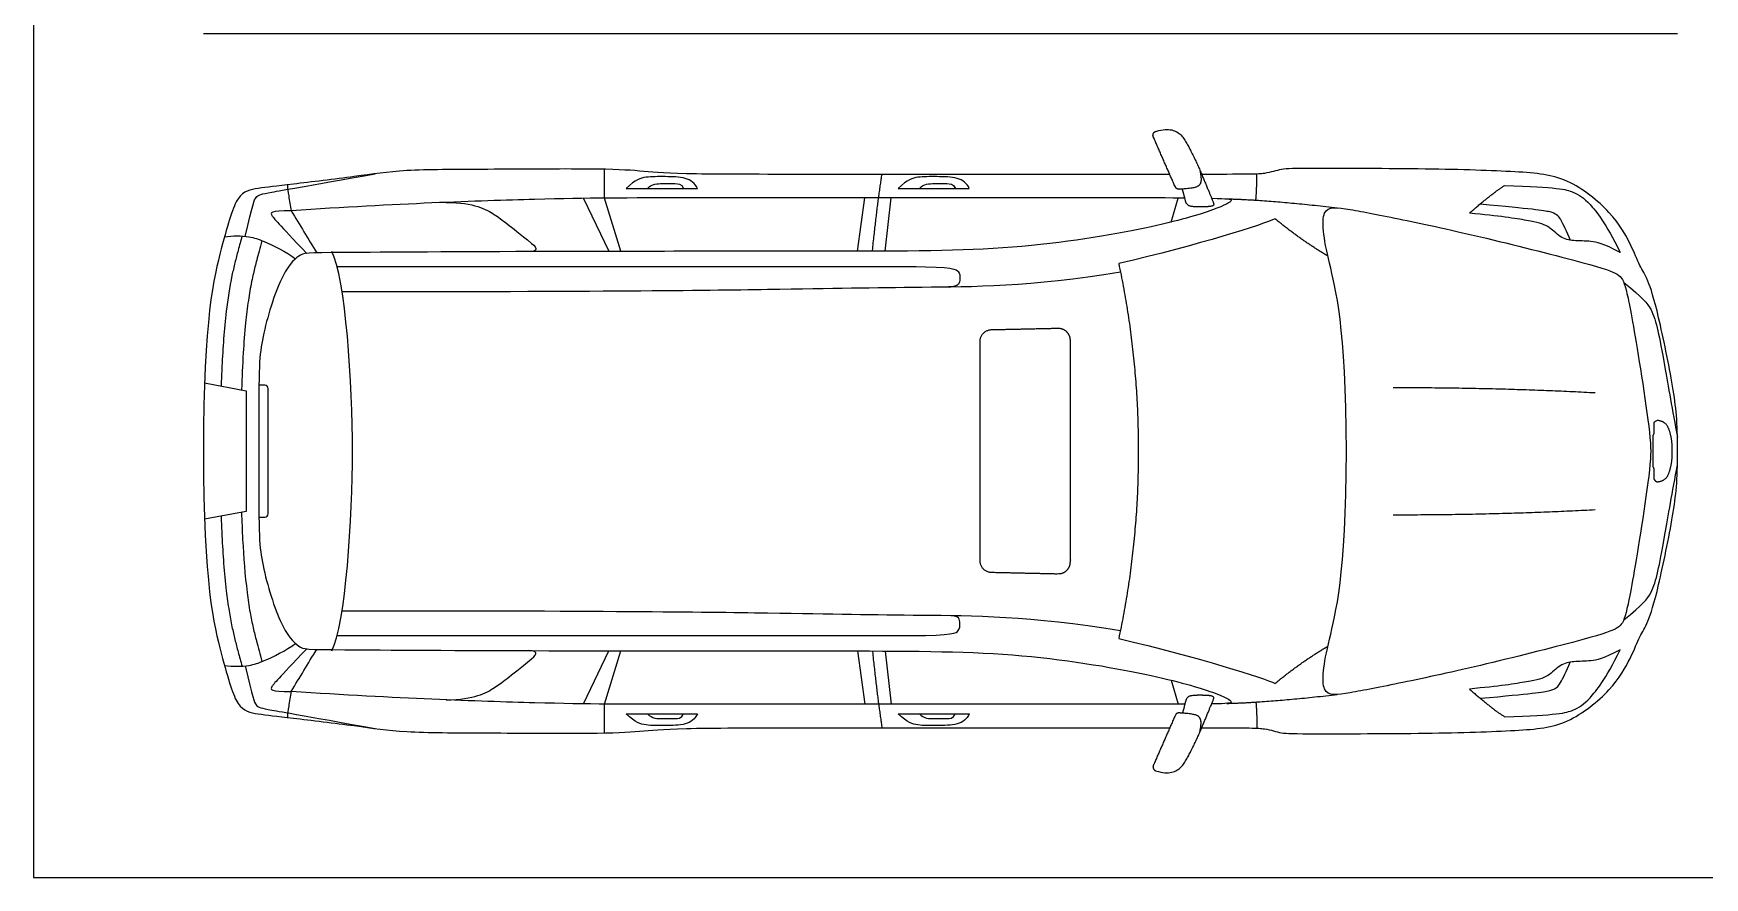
# Model space of a CAD drawing. Header units: millimetres. Extents: x 0.5 to 46.1, y 0.3 to 28.2.
# Drawn here: x 23.8 to 29.63, y 0.35 to 3.29 of the extents above; entities that cross this region are included whole.
import ezdxf

# ---------------------------------------------------------------- set-up
doc = ezdxf.new("R2010")
doc.units = ezdxf.units.MM
for name, color, linetype, true_color in [('AG-DIAGRAM', 7, 'Continuous', 0xfecc66), ('AG-TRANSPORT', 7, 'Continuous', 0x66ccff), ('X-VPRT', 6, 'Continuous', 0xff00ff)]:
    doc.layers.add(name, color=color, linetype=linetype, true_color=true_color)

msp = doc.modelspace()

# ---------------------------------------------------------------- linework, layer by layer
at = {"layer": 'AG-DIAGRAM'}
msp.add_line((24.3913, 3.2945), (29.5343, 3.2945), dxfattribs=at)
at = {"layer": 'AG-TRANSPORT'}
for p, q in [((25.941, 2.7534), (26.0666, 2.7534)), ((26.8896, 2.7534), (27.0152, 2.7534)), ((25.7167, 2.7186), (25.8054, 2.5338)), ((27.767, 2.6358), (27.7916, 2.7198)), ((25.7167, 0.9541), (25.8054, 1.1389)), ((27.767, 1.0369), (27.7916, 0.9528)), ((25.941, 0.9193), (26.0666, 0.9193)), ((26.8896, 0.9193), (27.0152, 0.9193))]:
    msp.add_line(p, q, dxfattribs=at)
for points in [[(25.8476, 2.5338), (25.7907, 2.7194), (25.7907, 2.8201)], [(26.6731, 2.5339), (26.6989, 2.7201)], [(26.7699, 2.5342), (26.7912, 2.7201)], [(24.8578, 2.4803), (26.8781, 2.4803)], [(24.3951, 2.0743), (24.5397, 2.0473), (24.5397, 1.8363), (24.5397, 1.6254), (24.3951, 1.5984)], [(29.4488, 1.7816), (29.4488, 1.891)], [(24.8578, 1.1923), (26.8781, 1.1923)], [(25.7907, 0.8525), (25.7907, 0.9532), (25.8476, 1.1388)], [(26.6731, 1.1387), (26.6989, 0.9525)], [(26.7699, 1.1385), (26.7912, 0.9525)]]:
    msp.add_lwpolyline(points, dxfattribs=at)
for centre, start, end in [((24.605, 2.0548), 0, 90), ((24.605, 1.6178), 270, 0)]:
    msp.add_arc(centre, 0.0116, start, end, dxfattribs=at)
for points, weights, degree, knots in [([(27.8672, 2.8184), (27.8741, 2.787), (27.8718, 2.7621), (27.8488, 2.7538), (27.7958, 2.7502), (27.7895, 2.7498), (27.7842, 2.7531), (27.7817, 2.7588), (27.7563, 2.8169), (27.7308, 2.8751), (27.7054, 2.9333), (27.7037, 2.9371), (27.7037, 2.9412), (27.7055, 2.945), (27.7072, 2.9488), (27.7104, 2.9515), (27.7143, 2.9527), (27.7855, 2.9741), (27.8311, 2.8988), (27.8737, 2.8055), (27.9039, 2.729), (27.9167, 2.702), (27.9172, 2.691), (27.8865, 2.6887), (27.826, 2.6882), (27.8192, 2.7013), (27.8121, 2.7328), (27.8091, 2.7432), (27.8065, 2.751)], [1, 1, 1, 1, 1, 0.878781553617, 0.878781553617, 1, 1, 1, 1, 0.941344800503, 0.941344800503, 1, 0.941344800503, 0.941344800503, 1, 1, 1, 1, 1, 1, 1, 1, 1, 1, 1, 1, 1], 3, [-0.476446, -0.476446, -0.476446, -0.476446, -0.238219, -0.013503, -0.013503, -0.013503, 0.043929, 0.043929, 0.043929, 0.668789, 0.668789, 0.668789, 0.708412, 0.708412, 0.708412, 0.748035, 0.748035, 0.748035, 0.945081, 1.155508, 1.365935, 1.576362, 1.786789, 1.997216, 2.207643, 2.41807, 2.447081, 2.545232, 2.545232, 2.545232, 2.545232]), ([(27.4158, 1.8363), (27.4158, 2.0298), (27.4158, 2.2232), (27.4158, 2.2405), (27.4034, 2.2526), (27.391, 2.2647), (27.3737, 2.2643), (27.2532, 2.2617), (27.1397, 2.2592), (27.0995, 2.2583), (27.0995, 2.2181), (27.0995, 2.0272), (27.0995, 1.8363)], [1, 1, 1, 0.921705591124, 1, 0.921705591124, 1, 1, 1, 0.715041122742, 1, 1, 1], 2, [3.690584, 3.690584, 3.690584, 4.959816, 4.959816, 5.067322, 5.067322, 5.174828, 5.174828, 5.919828, 5.919828, 6.128748, 6.128748, 7.381168, 7.381168, 7.381168]), ([(29.4488, 1.891), (29.453, 1.8952), (29.453, 1.9011), (29.453, 1.9122), (29.453, 1.9233), (29.453, 1.9344), (29.453, 1.9373), (29.4542, 1.9399), (29.4642, 1.9443), (29.4923, 1.941), (29.5083, 1.9064), (29.5149, 1.8689), (29.5149, 1.8363), (29.5149, 1.8038), (29.5083, 1.7662), (29.4923, 1.7317), (29.4642, 1.7283), (29.4613, 1.728), (29.4585, 1.7289), (29.453, 1.7383), (29.453, 1.7494), (29.453, 1.7605), (29.453, 1.7716), (29.453, 1.7775), (29.4488, 1.7816)], [0.804737854124, 0.804737854124, 1, 1, 1, 1, 0.941464808474, 0.941464808474, 1, 1, 1, 1, 1, 1, 1, 1, 1, 0.941464808474, 0.941464808474, 1, 1, 1, 1, 0.804737854124, 0.804737854124], 3, [0.359048, 0.359048, 0.359048, 0.359048, 0.429735, 0.429735, 0.539053, 0.539053, 0.539053, 0.594604, 0.594604, 0.594604, 0.814837, 1.062005, 1.062005, 1.062005, 1.309172, 1.529406, 1.529406, 1.529406, 1.584956, 1.584956, 1.584956, 1.694274, 1.694274, 1.764962, 1.764962, 1.764962, 1.764962]), ([(27.0995, 1.8363), (27.0995, 1.6455), (27.0995, 1.4546), (27.0995, 1.4144), (27.1397, 1.4135), (27.2532, 1.4109), (27.3737, 1.4083), (27.391, 1.408), (27.4034, 1.4201), (27.4158, 1.4322), (27.4158, 1.4495), (27.4158, 1.6429), (27.4158, 1.8363)], [1, 1, 1, 0.715041122742, 1, 1, 1, 0.921705591124, 1, 0.921705591124, 1, 1, 1], 2, [0, 0, 0, 1.252419, 1.252419, 1.46134, 1.46134, 2.20634, 2.20634, 2.313846, 2.313846, 2.421352, 2.421352, 3.690584, 3.690584, 3.690584]), ([(27.8672, 0.8543), (27.8741, 0.8856), (27.8718, 0.9105), (27.8488, 0.9189), (27.7958, 0.9224), (27.7895, 0.9228), (27.7842, 0.9196), (27.7817, 0.9139), (27.7563, 0.8557), (27.7308, 0.7975), (27.7054, 0.7394), (27.7037, 0.7356), (27.7037, 0.7314), (27.7055, 0.7277), (27.7072, 0.7239), (27.7104, 0.7212), (27.7143, 0.72), (27.7855, 0.6985), (27.8311, 0.7739), (27.8737, 0.8672), (27.9039, 0.9436), (27.9167, 0.9707), (27.9172, 0.9817), (27.8865, 0.984), (27.826, 0.9844), (27.8192, 0.9714), (27.8121, 0.9399), (27.8091, 0.9295), (27.8065, 0.9216)], [1, 1, 1, 1, 1, 0.878781553617, 0.878781553617, 1, 1, 1, 1, 0.941344800503, 0.941344800503, 1, 0.941344800503, 0.941344800503, 1, 1, 1, 1, 1, 1, 1, 1, 1, 1, 1, 1, 1], 3, [-0.476446, -0.476446, -0.476446, -0.476446, -0.238219, -0.013503, -0.013503, -0.013503, 0.043929, 0.043929, 0.043929, 0.668789, 0.668789, 0.668789, 0.708412, 0.708412, 0.708412, 0.748035, 0.748035, 0.748035, 0.945081, 1.155508, 1.365935, 1.576362, 1.786789, 1.997216, 2.207643, 2.41807, 2.447081, 2.545232, 2.545232, 2.545232, 2.545232])]:
    msp.add_rational_spline(points, weights, degree=degree, knots=knots, dxfattribs=at)
for points, knots in [([(27.7626, 2.8025), (27.608, 2.8025), (27.1288, 2.8025), (26.4405, 2.8025), (26.0244, 2.8025), (25.918, 2.8149), (25.7783, 2.8228), (25.3615, 2.8194), (25.0775, 2.8194), (24.9362, 2.7957), (24.6794, 2.7656), (24.5764, 2.7535), (24.5087, 2.7409), (24.464, 2.588), (24.3913, 2.3025), (24.3913, 1.8363)], [-10.714633, -10.714633, -10.714633, -10.714633, -10.073189, -9.233757, -8.394324, -7.554892, -6.715459, -5.876027, -5.036594, -4.197162, -3.35773, -2.518297, -1.678865, -0.839432, 0, 0, 0, 0]), ([(29.5343, 1.8363), (29.5343, 1.9399), (29.5247, 2.0378), (29.4642, 2.3331), (29.4292, 2.4423), (29.4032, 2.4779), (29.3743, 2.5542), (29.3115, 2.6668), (29.1498, 2.7968), (28.992, 2.8121), (28.6788, 2.8228), (28.215, 2.8228), (28.15, 2.8228), (28.0997, 2.8025), (28.0397, 2.8025), (27.8766, 2.8025), (27.8703, 2.8025)], [21.825243, 21.825243, 21.825243, 21.825243, 22.664675, 23.504108, 24.34354, 25.182972, 26.022405, 26.861837, 27.70127, 28.540702, 29.380134, 30.219567, 31.058999, 31.898432, 32.737864, 32.771005, 32.771005, 32.771005, 32.771005]), ([(24.684, 2.7662), (24.6852, 2.7531), (24.6882, 2.727), (24.694, 2.6926), (24.6974, 2.6754)], [-0.7738428, -0.7738428, -0.7738428, -0.7738428, -0.4144521, 0, 0, 0, 0]), ([(25.941, 2.7534), (25.916, 2.7534), (25.8911, 2.7534), (25.8662, 2.7534), (25.8996, 2.7846), (25.932, 2.7951), (26.0002, 2.7943), (26.078, 2.7943), (26.1063, 2.7714), (26.1147, 2.7534), (26.0987, 2.7534), (26.0826, 2.7534), (26.0666, 2.7534), (26.0579, 2.7702), (26.0384, 2.7702), (25.9954, 2.7702), (25.9554, 2.7702), (25.941, 2.7534)], [0.569901, 0.569901, 0.569901, 0.569901, 0.815364, 0.815364, 0.815364, 1.04754, 1.279715, 1.511891, 1.744066, 1.744066, 1.744066, 1.901824, 1.901824, 1.901824, 2.072998, 2.244172, 2.415346, 2.415346, 2.415346, 2.415346]), ([(26.8896, 2.7534), (26.8646, 2.7534), (26.8397, 2.7534), (26.8148, 2.7534), (26.8482, 2.7846), (26.8806, 2.7951), (26.9488, 2.7943), (27.0266, 2.7943), (27.0549, 2.7714), (27.0633, 2.7534), (27.0473, 2.7534), (27.0312, 2.7534), (27.0152, 2.7534), (27.0065, 2.7702), (26.987, 2.7702), (26.944, 2.7702), (26.904, 2.7702), (26.8896, 2.7534)], [0.569901, 0.569901, 0.569901, 0.569901, 0.815364, 0.815364, 0.815364, 1.04754, 1.279715, 1.511891, 1.744066, 1.744066, 1.744066, 1.901824, 1.901824, 1.901824, 2.072998, 2.244172, 2.415346, 2.415346, 2.415346, 2.415346]), ([(27.9088, 2.719), (27.9651, 2.7182), (27.9921, 2.7143), (27.9375, 2.684), (27.7226, 2.618), (27.2257, 2.5339), (26.6574, 2.5339), (25.5412, 2.5339), (24.7582, 2.5287), (24.731, 2.5287), (24.6592, 2.458), (24.5841, 2.203), (24.5841, 2.1153), (24.5841, 1.8363)], [-17.383039, -17.383039, -17.383039, -17.383039, -16.024178, -14.421761, -12.819343, -11.216925, -9.614507, -8.012089, -6.409671, -4.807254, -3.204836, -1.602418, 0, 0, 0, 0]), ([(27.815, 2.7198), (27.7219, 2.7201), (27.1601, 2.7201), (25.9545, 2.7201), (25.6342, 2.7201), (25.0692, 2.6999), (24.6974, 2.6754), (24.727, 2.6265), (24.7566, 2.5775), (24.7863, 2.5285)], [17.940087, 17.940087, 17.940087, 17.940087, 19.229014, 20.831432, 22.43385, 24.036268, 24.036268, 24.036268, 24.599555, 24.599555, 24.599555, 24.599555]), ([(25.2381, 2.7047), (25.3367, 2.7037), (25.4172, 2.6579), (25.4529, 2.6288), (25.5363, 2.5613), (25.5592, 2.5428), (25.5552, 2.5329), (25.5243, 2.5328)], [0.064011, 0.064011, 0.064011, 0.064011, 0.692643, 1.308643, 1.308643, 1.308643, 1.605813, 1.605813, 1.605813, 1.605813]), ([(28.3791, 1.8363), (28.3768, 1.3939), (28.3059, 1.1467), (28.2836, 0.975), (28.3785, 0.9897), (28.5572, 1.0239), (28.8491, 1.0867), (29.2547, 1.19), (29.3333, 1.2184), (29.3525, 1.2506), (29.3847, 1.4163), (29.4407, 1.7743), (29.4407, 1.8363), (29.4407, 1.8984), (29.3847, 2.2563), (29.3525, 2.422), (29.3333, 2.4543), (29.2547, 2.4826), (28.8491, 2.5859), (28.5572, 2.6488), (28.3785, 2.683), (28.2836, 2.6976), (28.3059, 2.5259), (28.3768, 2.2787), (28.3791, 1.8363)], [0, 0, 0, 0, 0.84714, 1.694281, 2.541421, 3.388562, 4.235702, 5.082843, 5.929983, 6.777124, 7.624264, 8.471405, 8.471405, 8.471405, 9.318545, 10.165686, 11.012826, 11.859967, 12.707107, 13.554248, 14.401388, 15.248529, 16.095669, 16.942809, 16.942809, 16.942809, 16.942809]), ([(24.5257, 2.5869), (24.521, 2.5704), (24.5127, 2.5394), (24.5006, 2.4937), (24.4843, 2.4232), (24.4662, 2.3028), (24.4572, 2.1737), (24.4537, 2.0865), (24.4529, 2.0635)], [10.871488, 10.871488, 10.871488, 10.871488, 11.040592, 11.187239, 11.337212, 11.751954, 12.38452, 12.61086, 12.61086, 12.61086, 12.61086]), ([(24.4646, 2.5844), (24.4924, 2.5892), (24.5519, 2.5872), (24.6032, 2.5694), (24.679, 2.5325), (24.7123, 2.5078)], [0, 0, 0, 0, 0.526616, 0.957458, 1.596463, 1.596463, 1.596463, 1.596463]), ([(24.5954, 2.571), (24.5881, 2.5447), (24.5782, 2.5082), (24.5666, 2.4625), (24.5565, 2.4159), (24.5468, 2.3587), (24.5368, 2.2757), (24.5288, 2.1715), (24.5253, 2.0933), (24.524, 2.0502)], [10.539923, 10.539923, 10.539923, 10.539923, 10.756106, 10.915972, 11.009202, 11.230467, 11.492068, 11.840878, 12.270115, 12.270115, 12.270115, 12.270115]), ([(24.3913, 1.8363), (24.3913, 1.3702), (24.464, 1.0846), (24.5087, 0.9318), (24.5764, 0.9192), (24.6794, 0.907), (24.9362, 0.8769), (25.0775, 0.8532), (25.3615, 0.8532), (25.7783, 0.8498), (25.918, 0.8577), (26.0244, 0.8702), (26.4405, 0.8702), (27.1288, 0.8702), (27.608, 0.8702), (27.7626, 0.8702)], [0, 0, 0, 0, 0.839432, 1.678865, 2.518297, 3.35773, 4.197162, 5.036594, 5.876027, 6.715459, 7.554892, 8.394324, 9.233757, 10.073189, 10.714633, 10.714633, 10.714633, 10.714633]), ([(24.5841, 1.8363), (24.5841, 1.5573), (24.5841, 1.4697), (24.6592, 1.2146), (24.731, 1.1439), (24.7582, 1.1439), (25.5412, 1.1387), (26.6574, 1.1387), (27.2257, 1.1387), (27.7226, 1.0547), (27.9375, 0.9887), (27.9921, 0.9584), (27.9651, 0.9545), (27.9088, 0.9536)], [0, 0, 0, 0, 1.602418, 3.204836, 4.807254, 6.409671, 8.012089, 9.614507, 11.216925, 12.819343, 14.421761, 16.024178, 17.383039, 17.383039, 17.383039, 17.383039]), ([(27.8703, 0.8702), (27.8766, 0.8702), (28.0397, 0.8702), (28.0997, 0.8702), (28.15, 0.8498), (28.215, 0.8498), (28.6788, 0.8498), (28.992, 0.8606), (29.1498, 0.8758), (29.3115, 1.0059), (29.3743, 1.1184), (29.4032, 1.1948), (29.4292, 1.2304), (29.4642, 1.3395), (29.5247, 1.6348), (29.5343, 1.7328), (29.5343, 1.8363)], [10.87948, 10.87948, 10.87948, 10.87948, 10.912621, 11.752054, 12.591486, 13.430919, 14.270351, 15.109783, 15.949216, 16.788648, 17.628081, 18.467513, 19.306945, 20.146378, 20.98581, 21.825243, 21.825243, 21.825243, 21.825243]), ([(24.4529, 1.6083), (24.4537, 1.5856), (24.4572, 1.4987), (24.465, 1.3885), (24.4793, 1.283), (24.4896, 1.2266), (24.5006, 1.179), (24.5127, 1.1332), (24.521, 1.1023), (24.5257, 1.0857)], [14.104355, 14.104355, 14.104355, 14.104355, 14.328005, 14.96057, 15.191364, 15.375313, 15.525285, 15.671932, 15.841018, 15.841018, 15.841018, 15.841018]), ([(24.524, 1.6224), (24.525, 1.5908), (24.5288, 1.4973), (24.5376, 1.3805), (24.5524, 1.278), (24.5638, 1.2213), (24.5777, 1.1662), (24.5879, 1.1288), (24.5954, 1.1017)], [13.673777, 13.673777, 13.673777, 13.673777, 13.989066, 14.604255, 14.838111, 15.019067, 15.178618, 15.403935, 15.403935, 15.403935, 15.403935]), ([(24.4646, 1.0882), (24.4924, 1.0835), (24.5519, 1.0854), (24.6032, 1.1033), (24.679, 1.1402), (24.7123, 1.1648)], [0, 0, 0, 0, 0.526616, 0.957458, 1.596463, 1.596463, 1.596463, 1.596463]), ([(27.815, 0.9529), (27.7219, 0.9525), (27.1601, 0.9525), (25.9545, 0.9525), (25.6342, 0.9525), (25.0692, 0.9727), (24.6974, 0.9972), (24.727, 1.0462), (24.7566, 1.0951), (24.7863, 1.1441)], [17.940087, 17.940087, 17.940087, 17.940087, 19.229014, 20.831432, 22.43385, 24.036268, 24.036268, 24.036268, 24.599555, 24.599555, 24.599555, 24.599555]), ([(25.2381, 0.968), (25.3367, 0.9689), (25.4172, 1.0148), (25.4529, 1.0438), (25.5363, 1.1114), (25.5592, 1.1299), (25.5552, 1.1398), (25.5243, 1.1398)], [0.064011, 0.064011, 0.064011, 0.064011, 0.692643, 1.308643, 1.308643, 1.308643, 1.605813, 1.605813, 1.605813, 1.605813]), ([(24.6974, 0.9972), (24.694, 0.9801), (24.6882, 0.9456), (24.6852, 0.9196), (24.684, 0.9065)], [0, 0, 0, 0, 0.4144521, 0.7738428, 0.7738428, 0.7738428, 0.7738428]), ([(25.941, 0.9193), (25.916, 0.9193), (25.8911, 0.9193), (25.8662, 0.9193), (25.8996, 0.8881), (25.932, 0.8776), (26.0002, 0.8784), (26.078, 0.8784), (26.1063, 0.9012), (26.1147, 0.9193), (26.0987, 0.9193), (26.0826, 0.9193), (26.0666, 0.9193), (26.0579, 0.9024), (26.0384, 0.9024), (25.9954, 0.9024), (25.9554, 0.9024), (25.941, 0.9193)], [0.569901, 0.569901, 0.569901, 0.569901, 0.815364, 0.815364, 0.815364, 1.04754, 1.279715, 1.511891, 1.744066, 1.744066, 1.744066, 1.901824, 1.901824, 1.901824, 2.072998, 2.244172, 2.415346, 2.415346, 2.415346, 2.415346]), ([(26.8896, 0.9193), (26.8646, 0.9193), (26.8397, 0.9193), (26.8148, 0.9193), (26.8482, 0.8881), (26.8806, 0.8776), (26.9488, 0.8784), (27.0266, 0.8784), (27.0549, 0.9012), (27.0633, 0.9193), (27.0473, 0.9193), (27.0312, 0.9193), (27.0152, 0.9193), (27.0065, 0.9024), (26.987, 0.9024), (26.944, 0.9024), (26.904, 0.9024), (26.8896, 0.9193)], [0.569901, 0.569901, 0.569901, 0.569901, 0.815364, 0.815364, 0.815364, 1.04754, 1.279715, 1.511891, 1.744066, 1.744066, 1.744066, 1.901824, 1.901824, 1.901824, 2.072998, 2.244172, 2.415346, 2.415346, 2.415346, 2.415346])]:
    msp.add_open_spline(points, degree=3, knots=knots, dxfattribs=at)
for points, degree in [([(24.5372, 2.586), (24.5639, 2.6989), (24.5717, 2.7279), (24.6025, 2.7364), (24.7339, 2.7583), (24.9907, 2.8048)], 3), ([(26.7254, 2.5362), (26.7436, 2.7088), (26.7588, 2.8025)], 2), ([(28.063, 2.7124), (28.0675, 2.7612), (28.0658, 2.8036)], 2), ([(28.808, 2.6667), (28.8856, 2.7348), (28.9305, 2.7633)], 2), ([(28.9305, 2.7633), (29.1164, 2.7585), (29.1761, 2.7414), (29.2218, 2.711), (29.2815, 2.635), (29.3346, 2.53)], 3), ([(27.9622, 2.717), (28.0981, 2.714), (28.3469, 2.6861)], 2), ([(28.846, 2.6993), (29.027, 2.6826), (29.1045, 2.6736), (29.1235, 2.6529), (29.1463, 2.6048), (29.1597, 2.5729)], 3), ([(24.6974, 2.6754), (24.6213, 2.6754), (24.6253, 2.6616), (24.649, 2.6339), (24.7516, 2.5266)], 3), ([(28.1304, 2.6472), (28.0924, 2.6293), (27.8634, 2.5556), (27.5845, 2.4907)], 3), ([(28.3143, 2.5171), (28.217, 2.5751), (28.1304, 2.6472)], 2), ([(29.3346, 2.53), (29.2734, 2.5619), (29.2318, 2.5704), (29.1706, 2.5697), (29.1238, 2.5793), (29.0845, 2.6253), (29.0262, 2.6398), (28.9131, 2.6572), (28.808, 2.6667)], 3), ([(24.9113, 1.8363), (24.9113, 2.0636), (24.8873, 2.4461), (24.8389, 2.5334)], 3), ([(24.8749, 2.3933), (25.7968, 2.3933), (26.4561, 2.4019), (26.8638, 2.4104), (27.2755, 2.4104), (27.5904, 2.4623)], 3), ([(26.8617, 2.4803), (27.0069, 2.4803), (27.0304, 2.4619), (27.0307, 2.4406), (27.0307, 2.4238), (27.0199, 2.4105), (26.9909, 2.41)], 3), ([(27.5845, 2.4907), (27.6529, 2.1712), (27.6529, 1.8363)], 2), ([(29.3469, 2.4248), (29.4143, 2.3711), (29.4449, 2.3343), (29.4661, 2.2616), (29.4853, 2.1539), (29.5169, 1.9776), (29.5338, 1.8851)], 3), ([(24.605, 2.0664), (24.5947, 2.0664), (24.5843, 2.0664)], 2), ([(24.6166, 1.8363), (24.6166, 1.9456), (24.6166, 2.0548)], 2), ([(28.5417, 2.0585), (28.9141, 2.0585), (29.2472, 2.0404)], 2), ([(24.6166, 1.6178), (24.6166, 1.7271), (24.6166, 1.8363)], 2), ([(24.8389, 1.1393), (24.8873, 1.2265), (24.9113, 1.6091), (24.9113, 1.8363)], 3), ([(27.6529, 1.8363), (27.6529, 1.5015), (27.5845, 1.182)], 2), ([(29.3469, 1.2479), (29.4143, 1.3016), (29.4449, 1.3383), (29.4661, 1.4111), (29.4853, 1.5187), (29.5169, 1.6951), (29.5338, 1.7875)], 3), ([(24.5843, 1.6062), (24.5947, 1.6062), (24.605, 1.6062)], 2), ([(28.5417, 1.6142), (28.9141, 1.6142), (29.2472, 1.6323)], 2), ([(24.8749, 1.2793), (25.7968, 1.2793), (26.4561, 1.2708), (26.8638, 1.2623), (27.2755, 1.2623), (27.5904, 1.2103)], 3), ([(26.8617, 1.1923), (27.0069, 1.1923), (27.0304, 1.2108), (27.0307, 1.232), (27.0307, 1.2488), (27.0199, 1.2621), (26.9909, 1.2627)], 3), ([(27.5845, 1.182), (27.8634, 1.117), (28.0924, 1.0433), (28.1304, 1.0254)], 3), ([(24.7516, 1.146), (24.649, 1.0388), (24.6253, 1.0111), (24.6213, 0.9972), (24.6974, 0.9972)], 3), ([(26.7254, 1.1364), (26.7436, 0.9639), (26.7588, 0.8702)], 2), ([(28.1304, 1.0254), (28.217, 1.0975), (28.3143, 1.1555)], 2), ([(29.3346, 1.1427), (29.2734, 1.1108), (29.2318, 1.1022), (29.1706, 1.103), (29.1238, 1.0933), (29.0845, 1.0473), (29.0262, 1.0329), (28.9131, 1.0154), (28.808, 1.0059)], 3), ([(28.9305, 0.9093), (29.1164, 0.9141), (29.1761, 0.9312), (29.2218, 0.9616), (29.2815, 1.0377), (29.3346, 1.1427)], 3), ([(24.5372, 1.0867), (24.5639, 0.9737), (24.5717, 0.9448), (24.6025, 0.9362), (24.7339, 0.9143), (24.9907, 0.8679)], 3), ([(28.846, 0.9734), (29.027, 0.99), (29.1045, 0.9991), (29.1235, 1.0198), (29.1463, 1.0679), (29.1597, 1.0997)], 3), ([(28.808, 1.0059), (28.8856, 0.9379), (28.9305, 0.9093)], 2), ([(27.9622, 0.9557), (28.0981, 0.9586), (28.3469, 0.9866)], 2), ([(28.063, 0.9603), (28.0675, 0.9115), (28.0658, 0.8691)], 2)]:
    msp.add_open_spline(points, degree=degree, dxfattribs=at)
at = {"layer": 'X-VPRT'}
msp.add_lwpolyline([(23.7979, 5.8339), (23.7979, 0.3475), (32.9419, 0.3475), (32.9419, 5.8339)], close=True, dxfattribs=at)

doc.saveas('drawing.dxf')
